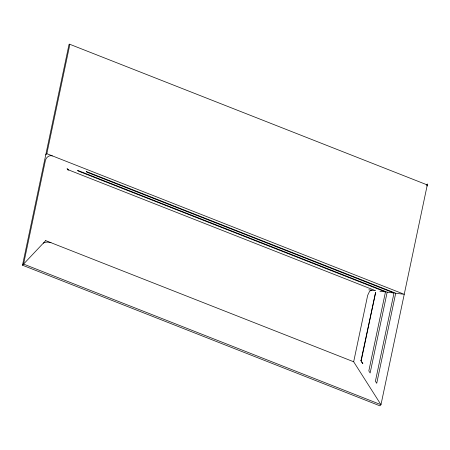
<?xml version="1.0" encoding="UTF-8"?>
<svg xmlns="http://www.w3.org/2000/svg" width="450" height="450" viewBox="0 0 450 450"><rect width="100%" height="100%" fill="white"/><g stroke="black" fill="none" stroke-linecap="round" stroke-linejoin="round"><path stroke-width="0.67" d="M427.067 185.985L427.5 183.932M427.033 186.137L380.976 404.696L379.912 405.827L22.5 265.213L69.024 44.443A2.649 0.692 -68.5 0 1 69.626 45.523L46.828 153.697L45.759 154.828M395.707 293.231L376.723 383.316L375.407 381.246L394.003 293.017L86.889 172.192L86.214 171.467L395.707 293.231L404.241 294.311L52.785 156.043C49.995 154.817 46.755 156.69 45.771 159.424A11.205 9.073 43.3 0 0 45.309 160.903L23.569 264.082L380.976 404.696L353.672 361.777L367.667 295.352L369.45 291.566A17.106 6.654 86.8 0 1 370.884 290.447L371.863 290.228L368.831 289.828M360.945 360.872L375.604 292.438L361.17 360.956M385.47 291.938L368.826 370.907L370.142 372.971L387.174 292.151L77.552 170.336L78.227 171.056L385.47 291.938L379.901 291.251M22.5 265.213L43.037 243.439M372.099 290.244L375.609 290.711L67.714 169.571L68.372 170.032L67.072 168.649L67.989 169.971M387.174 292.151L394.003 293.017M69.525 44.184L426.938 184.798M51.66 242.955L353.672 361.777M46.828 153.697L52.358 155.891M361.665 362.16L362.863 363.634L360.866 360.489M426.431 185.062A2.649 0.692 -68.5 0 1 427.089 185.833M45.703 240.609L43.239 243.242A6.632 3.482 11.9 0 1 51.227 242.792L45.703 240.609"/></g></svg>
